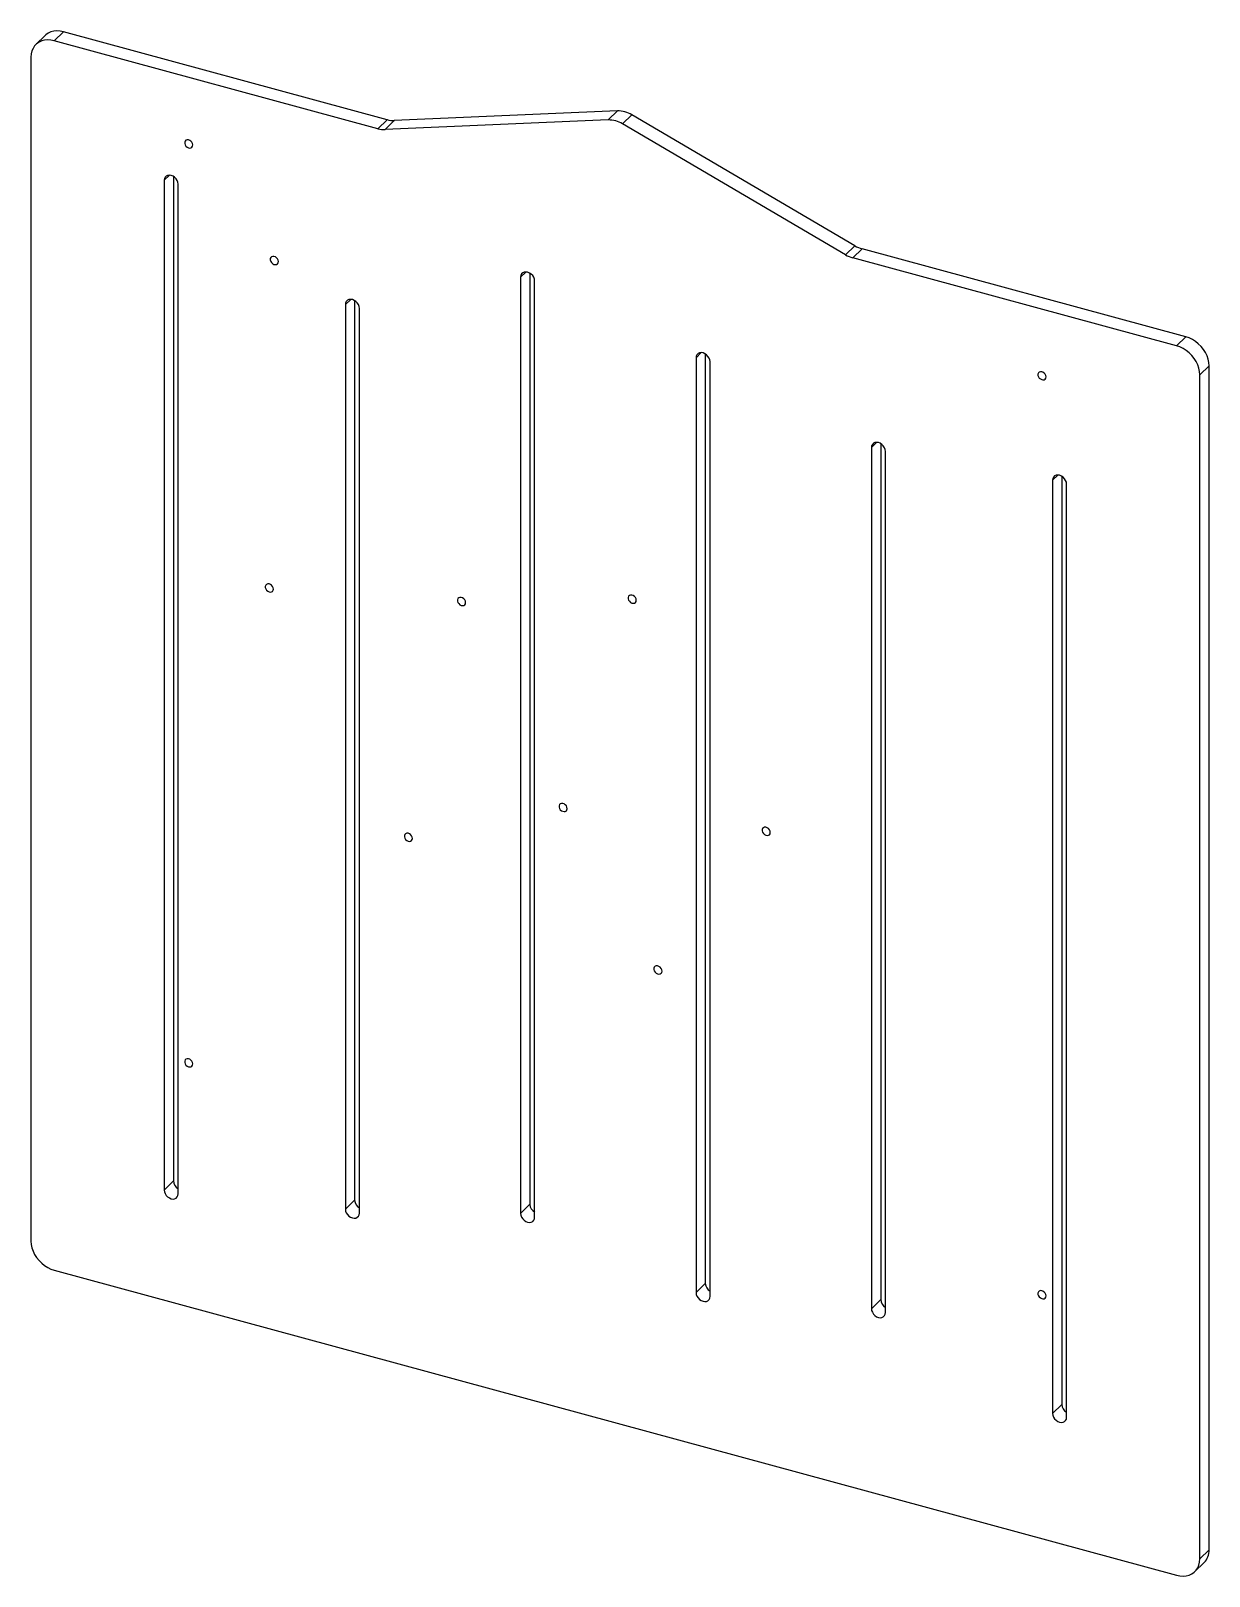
# Model space of a CAD drawing. Header units: millimetres. Extents: x -24982 to -24091, y 5214 to 6383.
import ezdxf

# ---------------------------------------------------------------- set-up
doc = ezdxf.new("R2010")
doc.units = ezdxf.units.MM

msp = doc.modelspace()

# ---------------------------------------------------------------- linework, layer by layer
at = {"color": 7, "linetype": 'Continuous', "lineweight": 25}
for p, q in [((-24971.5, 6379.2), (-24978.5, 6372.4)), ((-24964.6, 6375.2), (-24957.6, 6382)), ((-24719.7, 6308.7), (-24964.6, 6375.2)), ((-24712.7, 6315.5), (-24957.6, 6382)), ((-24982.2, 6362.9), (-24982.2, 5467.1)), ((-24719.7, 6308.7), (-24712.7, 6315.5)), ((-24545.5, 6315.3), (-24714.3, 6308)), ((-24714.3, 6308), (-24707.3, 6314.8)), ((-24538.5, 6322.1), (-24707.3, 6314.8)), ((-24545.5, 6315.3), (-24538.5, 6322.1)), ((-24534.6, 6312.3), (-24527.6, 6319.2)), ((-24365.8, 6213.3), (-24534.6, 6312.3)), ((-24358.8, 6220.1), (-24527.6, 6319.2)), ((-24881.4, 6269.7), (-24877.4, 6273.6)), ((-24881.4, 6269.7), (-24881.4, 5505.8)), ((-24874.4, 6272.7), (-24874.4, 5512.7)), ((-24870.8, 5502.9), (-24870.8, 6266.8)), ((-24365.8, 6213.3), (-24358.8, 6220.1)), ((-24360.4, 6211), (-24353.4, 6217.8)), ((-24115.5, 6144.4), (-24360.4, 6211)), ((-24108.5, 6151.3), (-24353.4, 6217.8)), ((-24611.7, 6196.4), (-24607.7, 6200.3)), ((-24611.7, 6196.4), (-24611.7, 5488.1)), ((-24604.7, 6199.4), (-24604.7, 5495)), ((-24601.1, 5485.2), (-24601.1, 6193.5)), ((-24744.3, 6175.7), (-24740.3, 6179.6)), ((-24744.3, 6175.7), (-24744.3, 5491.3)), ((-24737.3, 6178.7), (-24737.3, 5498.1)), ((-24733.7, 5488.4), (-24733.7, 6172.8)), ((-24115.5, 6144.4), (-24108.5, 6151.3)), ((-24479, 6135.4), (-24475, 6139.3)), ((-24472, 6138.3), (-24472, 5435.1)), ((-24479, 6135.4), (-24479, 5428.2)), ((-24468.4, 5425.4), (-24468.4, 6132.5)), ((-24097.8, 6122.5), (-24090.8, 6129.3)), ((-24090.8, 5233.6), (-24090.8, 6129.3)), ((-24097.8, 5226.8), (-24097.8, 6122.5)), ((-24346.3, 6067.5), (-24342.4, 6071.4)), ((-24346.3, 6067.5), (-24346.3, 5416)), ((-24339.3, 6070.5), (-24339.3, 5422.9)), ((-24335.7, 5413.1), (-24335.7, 6064.6)), ((-24209.3, 6042.8), (-24205.3, 6046.7)), ((-24202.3, 6045.7), (-24202.3, 5343.6)), ((-24209.3, 6042.8), (-24209.3, 5336.8)), ((-24198.7, 5333.9), (-24198.7, 6039.9)), ((-24881.4, 5505.8), (-24874.4, 5512.7)), ((-24744.3, 5491.3), (-24737.3, 5498.1)), ((-24611.7, 5488.1), (-24604.7, 5495)), ((-24964.6, 5445.2), (-24115.5, 5214.4)), ((-24479, 5428.2), (-24472, 5435.1)), ((-24346.3, 5416), (-24339.3, 5422.9)), ((-24209.3, 5336.8), (-24202.3, 5343.6)), ((-24097.8, 5226.8), (-24090.8, 5233.6)), ((-24101.5, 5217.2), (-24094.5, 5224.1))]:
    msp.add_line(p, q, dxfattribs=at)
at = {"color": 7, "linetype": 'Continuous', "lineweight": 25, "flags": 128}
for points in [[(-24957.6, 6382), (-24960.1, 6382.5), (-24962.5, 6382.7), (-24964.9, 6382.5), (-24967.1, 6381.9), (-24969.1, 6381), (-24970.9, 6379.7), (-24971.5, 6379.2)], [(-24964.6, 6375.2), (-24967.1, 6375.7), (-24969.5, 6375.9), (-24971.9, 6375.6), (-24974.1, 6375.1), (-24976.1, 6374.2), (-24977.9, 6372.9), (-24979.4, 6371.4), (-24980.6, 6369.5), (-24981.5, 6367.5), (-24982.1, 6365.3), (-24982.2, 6362.9)], [(-24859.8, 6296.4), (-24859.9, 6297.4), (-24860.4, 6298.4), (-24861.2, 6299.3), (-24862.1, 6299.9), (-24863.1, 6300.3), (-24864.1, 6300.3), (-24864.9, 6300), (-24865.6, 6299.4), (-24865.9, 6298.6), (-24865.9, 6297.6), (-24865.6, 6296.6), (-24864.9, 6295.6), (-24864.1, 6294.8), (-24863.1, 6294.3), (-24862.1, 6294.1), (-24861.2, 6294.3), (-24860.4, 6294.7), (-24859.9, 6295.5), (-24859.8, 6296.4)], [(-24870.8, 6266.8), (-24871, 6268.2), (-24871.5, 6269.6), (-24872.4, 6270.9), (-24873.5, 6272), (-24874.7, 6272.9), (-24876.1, 6273.4), (-24877.5, 6273.6), (-24878.8, 6273.4), (-24879.9, 6272.9), (-24880.7, 6272.1), (-24881.2, 6271), (-24881.4, 6269.7)], [(-24795, 6208.2), (-24795.2, 6209.2), (-24795.7, 6210.2), (-24796.4, 6211.1), (-24797.3, 6211.7), (-24798.4, 6212.1), (-24799.3, 6212.1), (-24800.2, 6211.8), (-24800.8, 6211.2), (-24801.2, 6210.4), (-24801.2, 6209.4), (-24800.8, 6208.3), (-24800.2, 6207.4), (-24799.3, 6206.6), (-24798.4, 6206.1), (-24797.3, 6205.9), (-24796.4, 6206.1), (-24795.7, 6206.5), (-24795.2, 6207.3), (-24795, 6208.2)], [(-24601.1, 6193.5), (-24601.2, 6194.9), (-24601.8, 6196.3), (-24602.6, 6197.6), (-24603.7, 6198.7), (-24605, 6199.5), (-24606.4, 6200.1), (-24607.7, 6200.3), (-24609, 6200.1), (-24610.1, 6199.6), (-24611, 6198.8), (-24611.5, 6197.7), (-24611.7, 6196.4)], [(-24733.7, 6172.8), (-24733.9, 6174.2), (-24734.4, 6175.6), (-24735.3, 6176.9), (-24736.4, 6178), (-24737.7, 6178.8), (-24739, 6179.4), (-24740.4, 6179.6), (-24741.7, 6179.4), (-24742.8, 6178.9), (-24743.6, 6178.1), (-24744.2, 6177), (-24744.3, 6175.7)], [(-24090.8, 6129.3), (-24091, 6131.8), (-24091.5, 6134.4), (-24092.4, 6136.9), (-24093.6, 6139.4), (-24095.1, 6141.7), (-24096.9, 6143.9), (-24099, 6146), (-24101.2, 6147.7), (-24103.5, 6149.2), (-24106, 6150.4), (-24108.5, 6151.3)], [(-24468.4, 6132.5), (-24468.6, 6133.9), (-24469.1, 6135.2), (-24470, 6136.5), (-24471.1, 6137.7), (-24472.3, 6138.5), (-24473.7, 6139.1), (-24475.1, 6139.3), (-24476.4, 6139.1), (-24477.5, 6138.6), (-24478.3, 6137.7), (-24478.8, 6136.7), (-24479, 6135.4)], [(-24097.8, 6122.5), (-24098, 6125), (-24098.5, 6127.5), (-24099.4, 6130.1), (-24100.6, 6132.5), (-24102.1, 6134.9), (-24103.9, 6137.1), (-24106, 6139.1), (-24108.2, 6140.9), (-24110.5, 6142.4), (-24113, 6143.6), (-24115.5, 6144.4)], [(-24214.1, 6120.9), (-24214.3, 6121.9), (-24214.8, 6122.9), (-24215.5, 6123.8), (-24216.5, 6124.5), (-24217.5, 6124.8), (-24218.5, 6124.9), (-24219.3, 6124.5), (-24219.9, 6123.9), (-24220.3, 6123.1), (-24220.3, 6122.1), (-24219.9, 6121.1), (-24219.3, 6120.1), (-24218.5, 6119.4), (-24217.5, 6118.9), (-24216.5, 6118.7), (-24215.5, 6118.8), (-24214.8, 6119.3), (-24214.3, 6120), (-24214.1, 6120.9)], [(-24335.7, 6064.6), (-24335.9, 6066), (-24336.4, 6067.4), (-24337.3, 6068.7), (-24338.4, 6069.8), (-24339.7, 6070.7), (-24341, 6071.2), (-24342.4, 6071.4), (-24343.7, 6071.3), (-24344.8, 6070.7), (-24345.6, 6069.9), (-24346.2, 6068.8), (-24346.3, 6067.5)], [(-24198.7, 6039.9), (-24198.8, 6041.3), (-24199.4, 6042.6), (-24200.2, 6043.9), (-24201.3, 6045.1), (-24202.6, 6045.9), (-24204, 6046.5), (-24205.3, 6046.7), (-24206.6, 6046.5), (-24207.7, 6046), (-24208.6, 6045.1), (-24209.1, 6044), (-24209.3, 6042.8)], [(-24798.7, 5960.4), (-24798.9, 5961.4), (-24799.4, 5962.4), (-24800.1, 5963.3), (-24801, 5963.9), (-24802.1, 5964.3), (-24803, 5964.3), (-24803.9, 5964), (-24804.5, 5963.4), (-24804.9, 5962.5), (-24804.9, 5961.6), (-24804.5, 5960.5), (-24803.9, 5959.6), (-24803, 5958.8), (-24802.1, 5958.3), (-24801, 5958.1), (-24800.1, 5958.3), (-24799.4, 5958.7), (-24798.9, 5959.5), (-24798.7, 5960.4)], [(-24653.4, 5950.2), (-24653.5, 5951.2), (-24654, 5952.2), (-24654.8, 5953.1), (-24655.7, 5953.7), (-24656.7, 5954.1), (-24657.7, 5954.1), (-24658.5, 5953.8), (-24659.2, 5953.2), (-24659.5, 5952.3), (-24659.5, 5951.3), (-24659.2, 5950.3), (-24658.5, 5949.4), (-24657.7, 5948.6), (-24656.7, 5948.1), (-24655.7, 5947.9), (-24654.8, 5948), (-24654, 5948.5), (-24653.5, 5949.2), (-24653.4, 5950.2)], [(-24524.2, 5952), (-24524.4, 5953), (-24524.9, 5954), (-24525.6, 5954.9), (-24526.5, 5955.5), (-24527.6, 5955.9), (-24528.5, 5955.9), (-24529.4, 5955.6), (-24530, 5955), (-24530.3, 5954.1), (-24530.3, 5953.1), (-24530, 5952.1), (-24529.4, 5951.2), (-24528.5, 5950.4), (-24527.6, 5949.9), (-24526.5, 5949.7), (-24525.6, 5949.8), (-24524.9, 5950.3), (-24524.4, 5951), (-24524.2, 5952)], [(-24576.5, 5794.3), (-24576.7, 5795.4), (-24577.1, 5796.4), (-24577.9, 5797.2), (-24578.8, 5797.9), (-24579.8, 5798.2), (-24580.8, 5798.3), (-24581.7, 5798), (-24582.3, 5797.4), (-24582.6, 5796.5), (-24582.6, 5795.5), (-24582.3, 5794.5), (-24581.7, 5793.5), (-24580.8, 5792.8), (-24579.8, 5792.3), (-24578.8, 5792.1), (-24577.9, 5792.2), (-24577.1, 5792.7), (-24576.7, 5793.4), (-24576.5, 5794.3)], [(-24693.6, 5771.8), (-24693.8, 5772.8), (-24694.2, 5773.8), (-24695, 5774.7), (-24695.9, 5775.4), (-24696.9, 5775.7), (-24697.9, 5775.8), (-24698.8, 5775.4), (-24699.4, 5774.8), (-24699.7, 5774), (-24699.7, 5773), (-24699.4, 5772), (-24698.8, 5771), (-24697.9, 5770.3), (-24696.9, 5769.7), (-24695.9, 5769.6), (-24695, 5769.7), (-24694.2, 5770.2), (-24693.8, 5770.9), (-24693.6, 5771.8)], [(-24422.8, 5776.3), (-24423, 5777.3), (-24423.5, 5778.3), (-24424.2, 5779.2), (-24425.1, 5779.9), (-24426.2, 5780.2), (-24427.1, 5780.2), (-24428, 5779.9), (-24428.6, 5779.3), (-24428.9, 5778.5), (-24428.9, 5777.5), (-24428.6, 5776.5), (-24428, 5775.5), (-24427.1, 5774.7), (-24426.2, 5774.2), (-24425.1, 5774), (-24424.2, 5774.2), (-24423.5, 5774.6), (-24423, 5775.4), (-24422.8, 5776.3)], [(-24504.7, 5671.5), (-24504.9, 5672.5), (-24505.4, 5673.5), (-24506.1, 5674.4), (-24507.1, 5675), (-24508.1, 5675.4), (-24509.1, 5675.4), (-24509.9, 5675.1), (-24510.6, 5674.5), (-24510.9, 5673.6), (-24510.9, 5672.6), (-24510.6, 5671.6), (-24509.9, 5670.7), (-24509.1, 5669.9), (-24508.1, 5669.4), (-24507.1, 5669.2), (-24506.1, 5669.3), (-24505.4, 5669.8), (-24504.9, 5670.5), (-24504.7, 5671.5)], [(-24859.8, 5601.2), (-24859.9, 5602.2), (-24860.4, 5603.2), (-24861.2, 5604.1), (-24862.1, 5604.7), (-24863.1, 5605.1), (-24864.1, 5605.1), (-24864.9, 5604.8), (-24865.6, 5604.2), (-24865.9, 5603.4), (-24865.9, 5602.4), (-24865.6, 5601.4), (-24864.9, 5600.4), (-24864.1, 5599.6), (-24863.1, 5599.1), (-24862.1, 5598.9), (-24861.2, 5599.1), (-24860.4, 5599.5), (-24859.9, 5600.3), (-24859.8, 5601.2)], [(-24881.4, 5505.8), (-24881.2, 5504.4), (-24880.7, 5503.1), (-24879.9, 5501.8), (-24878.8, 5500.6), (-24877.5, 5499.8), (-24876.1, 5499.2), (-24874.7, 5499), (-24873.5, 5499.2), (-24872.4, 5499.7), (-24871.5, 5500.6), (-24871, 5501.7), (-24870.8, 5502.9)], [(-24744.3, 5491.3), (-24744.2, 5489.9), (-24743.6, 5488.5), (-24742.8, 5487.2), (-24741.7, 5486.1), (-24740.4, 5485.2), (-24739, 5484.7), (-24737.7, 5484.5), (-24736.4, 5484.6), (-24735.3, 5485.2), (-24734.4, 5486), (-24733.9, 5487.1), (-24733.7, 5488.4)], [(-24611.7, 5488.1), (-24611.5, 5486.7), (-24611, 5485.4), (-24610.1, 5484.1), (-24609, 5483), (-24607.7, 5482.1), (-24606.4, 5481.5), (-24605, 5481.3), (-24603.7, 5481.5), (-24602.6, 5482), (-24601.8, 5482.9), (-24601.2, 5484), (-24601.1, 5485.2)], [(-24982.2, 5467.1), (-24982.1, 5464.6), (-24981.5, 5462.1), (-24980.6, 5459.6), (-24979.4, 5457.1), (-24977.9, 5454.7), (-24976.1, 5452.5), (-24974.1, 5450.5), (-24971.9, 5448.7), (-24969.5, 5447.2), (-24967.1, 5446), (-24964.6, 5445.2)], [(-24479, 5428.2), (-24478.8, 5426.9), (-24478.3, 5425.5), (-24477.5, 5424.2), (-24476.4, 5423.1), (-24475.1, 5422.2), (-24473.7, 5421.7), (-24472.3, 5421.5), (-24471.1, 5421.6), (-24470, 5422.1), (-24469.1, 5423), (-24468.6, 5424.1), (-24468.4, 5425.4)], [(-24214.1, 5425.7), (-24214.3, 5426.8), (-24214.8, 5427.8), (-24215.5, 5428.6), (-24216.5, 5429.3), (-24217.5, 5429.6), (-24218.5, 5429.7), (-24219.3, 5429.4), (-24219.9, 5428.7), (-24220.3, 5427.9), (-24220.3, 5426.9), (-24219.9, 5425.9), (-24219.3, 5424.9), (-24218.5, 5424.2), (-24217.5, 5423.7), (-24216.5, 5423.5), (-24215.5, 5423.6), (-24214.8, 5424.1), (-24214.3, 5424.8), (-24214.1, 5425.7)], [(-24346.3, 5416), (-24346.2, 5414.6), (-24345.6, 5413.3), (-24344.8, 5412), (-24343.7, 5410.8), (-24342.4, 5410), (-24341, 5409.4), (-24339.7, 5409.2), (-24338.4, 5409.4), (-24337.3, 5409.9), (-24336.4, 5410.8), (-24335.9, 5411.9), (-24335.7, 5413.1)], [(-24209.3, 5336.8), (-24209.1, 5335.4), (-24208.6, 5334), (-24207.7, 5332.7), (-24206.6, 5331.6), (-24205.3, 5330.7), (-24204, 5330.2), (-24202.6, 5330), (-24201.3, 5330.1), (-24200.2, 5330.7), (-24199.4, 5331.5), (-24198.8, 5332.6), (-24198.7, 5333.9)], [(-24115.5, 5214.4), (-24113, 5213.9), (-24110.5, 5213.8), (-24108.2, 5214), (-24106, 5214.5), (-24103.9, 5215.5), (-24102.1, 5216.7), (-24100.6, 5218.2), (-24099.4, 5220.1), (-24098.5, 5222.1), (-24098, 5224.4), (-24097.8, 5226.8)]]:
    msp.add_lwpolyline(points, dxfattribs=at)
at = {"color": 7, "linetype": 'Continuous', "lineweight": 25}
for centre, radius, start, end in [((-24707.9, 6332.8), 17.9, 254.4319, 272.0816), ((-24545.1, 6295.1), 20.2, 58.4894, 91.1015), ((-24538.1, 6302), 20.2, 58.4894, 91.1015), ((-24714.9, 6325.9), 17.9, 254.4319, 272.0816), ((-24347.4, 6239.5), 22.5, 239.377, 254.541), ((-24354.4, 6232.7), 22.5, 239.377, 254.541), ((-24867.2, 5513.1), 7.22, 183.2275, 240.1158), ((-24730.1, 5498.5), 7.22, 183.2275, 240.1158), ((-24597.5, 5495.4), 7.22, 183.2275, 240.1158), ((-24464.8, 5435.5), 7.22, 183.2275, 240.1158), ((-24332.1, 5423.3), 7.22, 183.2275, 240.1158), ((-24195.1, 5344), 7.22, 183.2275, 240.1158), ((-24103.9, 5233.2), 13.1, 315.6382, 1.6276)]:
    msp.add_arc(centre, radius, start, end, dxfattribs=at)

doc.saveas('drawing.dxf')
